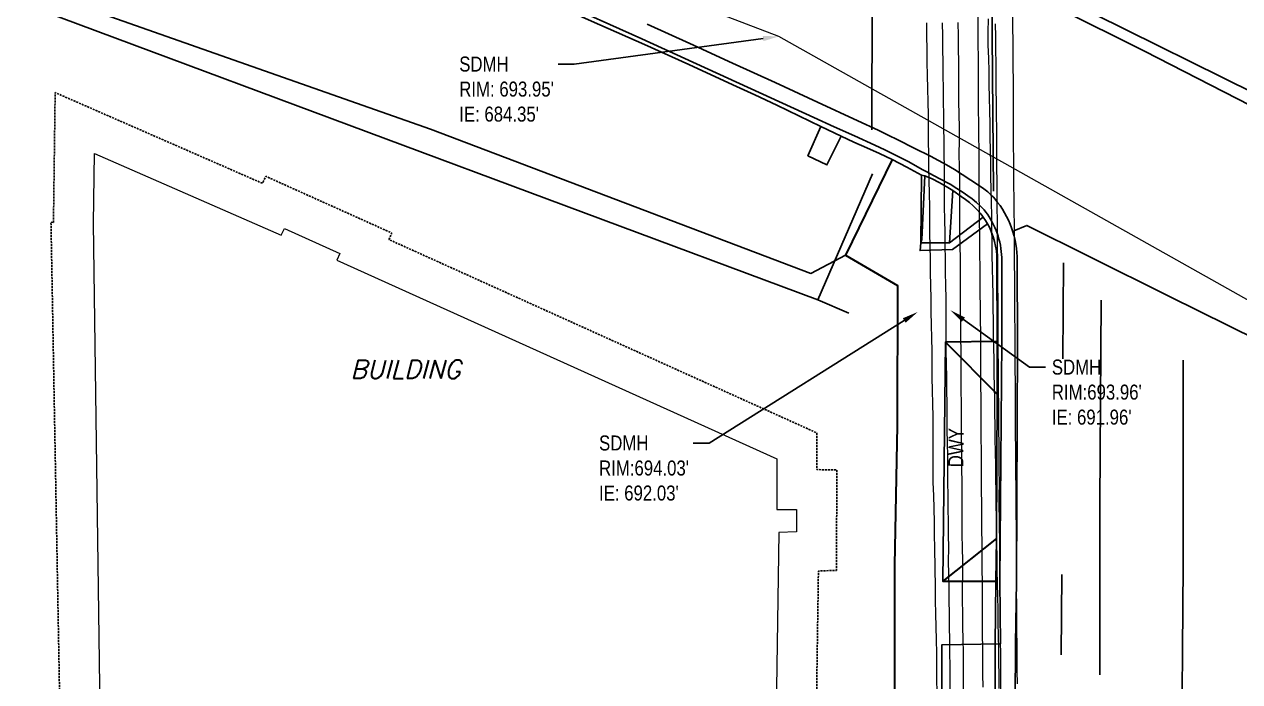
# Model space of a CAD drawing. Header units: feet. Extents: x 6430745 to 6432191, y 1887663 to 1888575.
# Drawn here: x 6431076.7 to 6431228.5, y 1888128.3 to 1888210.4 of the extents above; entities that cross this region are included whole.
import ezdxf
from ezdxf import colors
from ezdxf.entities.mleader import LeaderData, LeaderLine
from ezdxf.lldxf.tags import DXFTag
from ezdxf.math import Vec2, Vec3

# ---------------------------------------------------------------- set-up
doc = ezdxf.new("R2010")
doc.units = ezdxf.units.FT
doc.header["$MEASUREMENT"] = 0
doc.linetypes.add('DASHED2', pattern=[0.375, 0.25, -0.125])
for name, color, linetype, lineweight in [('V-ANNO-TEXT', 2, 'Continuous', 30), ('VF-BLDG-OVHD-LINE-', 253, 'DASHED2', 25), ('VF-COMM-OVHD-LINE-3D', 253, 'OVERHEADCOMM', 15), ('VF-ELEC-OVHD-LINE-3D', 253, 'OVERHEADELECTRIC', 15), ('VF-FENC-LINE-', 253, 'FENCE', 25), ('VF-ROAD-DRIV-LINE-', 253, 'Continuous', 35), ('VF-ROAD-STRP-WHIT-LINE-', 253, 'Continuous', 25), ('VF-STRM-GEOP-LINE-QLB-', 253, 'STORMDRAIN', 15), ('VF-TINN-DSRF-BNDY-', 253, 'Continuous', 25), ('VF-TOPO-CONC-EDGE-LINE-', 253, 'Continuous', 25), ('VF-TOPO-CONC-GTFL-LINE-', 253, 'Continuous', 25), ('VF-TOPO-CONC-LIPG-LINE-', 253, 'Continuous', 25), ('VF-TOPO-CONC-TBCB-LINE-', 253, 'Continuous', 25), ('VF-TOPO-CONC-TBWK-LINE-', 253, 'Continuous', 35), ('VF-TOPO-TEXT-', 253, 'Continuous', 25)]:
    doc.layers.add(name, color=color, linetype=linetype, lineweight=lineweight)
doc.layers.add('V-DETL-VPRT-NPLT-', color=253, linetype='Continuous', lineweight=13, plot=False)
doc.styles.add('CG-Boundary', font='simplex.shx', dxfattribs={"oblique": 15, "height": 0.115})
doc.styles.add('NCS1-Anno', font='arial.ttf', dxfattribs={"width": 0.8, "height": 0.1})
doc.styles.get("Standard").update_dxf_attribs({"font": 'arial.ttf'})
tags = doc.linetypes.add('FENCE', pattern='A,0.5,-0.03,["X",Standard,S=0.08,R=0,X=0,Y=-0.04],-0.08,0.5', length=1.11).pattern_tags.tags
tags[6] = DXFTag(74, 10)
tags = doc.linetypes.add('OVERHEADCOMM', pattern='A,1,-0.03,["OC",Standard,S=0.08,R=0,X=0,Y=-0.04],-0.16,1', length=2.19).pattern_tags.tags
tags[6] = DXFTag(74, 10)
tags = doc.linetypes.add('OVERHEADELECTRIC', pattern='A,1,-0.03,["OE",Standard,S=0.08,R=0,X=0,Y=-0.04],-0.16,1', length=2.19).pattern_tags.tags
tags[6] = DXFTag(74, 10)
tags = doc.linetypes.add('STORMDRAIN', pattern='A,1,-0.03,["SD",Standard,S=0.08,R=0,X=0,Y=-0.04],-0.16,1', length=2.19).pattern_tags.tags
tags[6] = DXFTag(74, 10)

msp = doc.modelspace()

# ---------------------------------------------------------------- linework, layer by layer
at = {"layer": 'V-DETL-VPRT-NPLT-', "flags": 128}
msp.add_lwpolyline([(6431085.37, 1888185.58), (6431085.49, 1888194.28), (6431108.81, 1888184.07), (6431109.22, 1888184.9), (6431116.13, 1888181.79), (6431115.79, 1888180.97), (6431170.74, 1888156.14), (6431170.74, 1888149.8), (6431173.2, 1888149.8), (6431173.19, 1888147.04), (6431170.99, 1888146.96), (6431170.49, 1888113.57), (6431170.9, 1888113.37), (6431170.92, 1888112.29), (6431169.65, 1888112.28), (6431086.4, 1888112.59), (6431085.37, 1888185.58)], dxfattribs=at)
at = {"layer": 'VF-BLDG-OVHD-LINE-', "flags": 128}
msp.add_lwpolyline([(6431080.38, 1888185.65), (6431080.59, 1888201.89), (6431106.47, 1888190.56), (6431106.9, 1888191.43), (6431122.63, 1888184.35), (6431122.28, 1888183.53), (6431175.74, 1888159.37), (6431175.74, 1888154.79), (6431178.23, 1888154.78), (6431178.16, 1888142.21), (6431175.92, 1888142.13), (6431175.54, 1888116.67), (6431175.86, 1888116.51), (6431175.99, 1888107.37), (6431169.68, 1888107.28), (6431081.49, 1888107.61), (6431080.07, 1888185.69), (6431080.38, 1888185.65)], dxfattribs=at)
at = {"layer": 'VF-COMM-OVHD-LINE-3D'}
msp.add_polyline3d([(6431197.1, 1888211.09, 715.04), (6431197.09, 1888209.45, 714.99), (6431197.09, 1888207.81, 714.91), (6431197.14, 1888206.18, 714.86), (6431197.19, 1888204.54, 714.8), (6431197.22, 1888202.9, 714.74), (6431197.24, 1888201.26, 714.68), (6431197.27, 1888199.62, 714.64), (6431197.31, 1888197.98, 714.6), (6431197.34, 1888196.34, 714.57), (6431197.36, 1888194.7, 714.53), (6431197.4, 1888193.06, 714.48), (6431197.43, 1888191.42, 714.44), (6431197.46, 1888189.78, 714.42), (6431197.48, 1888188.14, 714.41), (6431197.52, 1888186.5, 714.37), (6431197.55, 1888184.86, 714.35), (6431197.57, 1888183.22, 714.27), (6431197.59, 1888181.58, 714.23), (6431197.63, 1888179.94, 714.22), (6431197.66, 1888178.3, 714.2), (6431197.69, 1888176.66, 714.18), (6431197.7, 1888175.02, 714.13), (6431197.73, 1888173.38, 714.1), (6431197.75, 1888171.74, 714.07), (6431197.78, 1888170.1, 714.09), (6431197.81, 1888168.46, 714.07), (6431197.84, 1888166.82, 714.06), (6431197.88, 1888165.18, 714.06), (6431197.9, 1888163.54, 714.07), (6431197.92, 1888161.9, 714.05), (6431197.95, 1888160.26, 714.02), (6431197.96, 1888158.62, 714.02), (6431197.98, 1888156.98, 714.03), (6431198.02, 1888155.34, 714.04), (6431198.05, 1888153.7, 714.04), (6431198.08, 1888152.06, 714.03), (6431198.08, 1888150.42, 714), (6431198.1, 1888148.78, 714.01), (6431198.13, 1888147.14, 714.06), (6431198.15, 1888145.5, 714.06), (6431198.19, 1888143.86, 714.08), (6431198.21, 1888142.22, 714.09), (6431198.25, 1888140.58, 714.12), (6431198.28, 1888138.94, 714.13), (6431198.31, 1888137.3, 714.17), (6431198.33, 1888135.66, 714.2), (6431198.36, 1888134.02, 714.23), (6431198.39, 1888132.38, 714.25), (6431198.42, 1888130.74, 714.27), (6431198.45, 1888129.1, 714.34), (6431198.47, 1888127.46, 714.39)], dxfattribs=at)
at = {"layer": 'VF-ELEC-OVHD-LINE-3D'}
for points in [[(6431195.77, 1888216.11, 736.59), (6431195.83, 1888209.56, 736.66), (6431195.83, 1888207.92, 736.78), (6431195.86, 1888206.29, 736.84), (6431195.86, 1888204.65, 736.81), (6431195.86, 1888203.01, 736.86), (6431195.87, 1888201.37, 736.83), (6431195.88, 1888199.73, 736.81), (6431195.9, 1888198.09, 736.81), (6431195.91, 1888196.44, 736.83), (6431195.94, 1888194.8, 736.84), (6431195.95, 1888193.16, 736.83), (6431195.95, 1888189.88, 736.78), (6431196.02, 1888183.34, 736.98), (6431196.06, 1888178.43, 737.26), (6431196.08, 1888176.79, 737.3), (6431196.13, 1888175.15, 737.32), (6431196.14, 1888173.51, 737.37), (6431196.15, 1888171.87, 737.43), (6431196.15, 1888170.23, 737.48), (6431196.15, 1888168.59, 737.56), (6431196.15, 1888166.95, 737.59), (6431196.17, 1888165.31, 737.63), (6431196.19, 1888163.68, 737.69), (6431196.22, 1888162.04, 737.75), (6431196.21, 1888160.4, 737.79), (6431196.22, 1888158.76, 737.76), (6431196.24, 1888157.12, 737.84), (6431196.26, 1888153.84, 737.9), (6431196.26, 1888152.2, 737.91), (6431196.27, 1888150.56, 737.91), (6431196.28, 1888148.92, 737.99), (6431196.3, 1888147.28, 738.05), (6431196.32, 1888145.64, 738.1), (6431196.33, 1888144, 738.19), (6431196.34, 1888142.36, 738.24), (6431196.35, 1888140.72, 738.32), (6431196.35, 1888139.08, 738.37), (6431196.37, 1888137.45, 738.45), (6431196.39, 1888135.81, 738.51), (6431196.39, 1888134.17, 738.58), (6431196.41, 1888132.53, 738.64), (6431196.42, 1888130.89, 738.72), (6431196.43, 1888129.25, 738.8), (6431196.45, 1888127.61, 738.88)], [(6431200.14, 1888211.63, 736.01), (6431200.16, 1888209.99, 736.01), (6431200.18, 1888208.35, 736.01), (6431200.2, 1888206.71, 736.02), (6431200.21, 1888205.07, 736.02), (6431200.23, 1888203.43, 736.02), (6431200.24, 1888201.79, 736.02), (6431200.24, 1888200.15, 736.03), (6431200.24, 1888198.51, 736.04), (6431200.23, 1888196.87, 736.01), (6431200.26, 1888195.23, 736.05), (6431200.29, 1888193.59, 736.08), (6431200.3, 1888191.95, 736.14), (6431200.3, 1888190.31, 736.19), (6431200.31, 1888188.67, 736.23), (6431200.33, 1888187.03, 736.24), (6431200.36, 1888185.39, 736.28), (6431200.36, 1888183.75, 736.34), (6431200.35, 1888182.11, 736.38), (6431200.37, 1888180.47, 736.39), (6431200.41, 1888178.83, 736.4), (6431200.42, 1888177.19, 736.48), (6431200.41, 1888175.55, 736.51), (6431200.41, 1888173.91, 736.52), (6431200.44, 1888172.27, 736.55), (6431200.45, 1888170.64, 736.65), (6431200.47, 1888169, 736.72), (6431200.46, 1888167.36, 736.72), (6431200.48, 1888165.72, 736.78), (6431200.49, 1888164.08, 736.82), (6431200.5, 1888162.44, 736.87), (6431200.49, 1888160.8, 736.93), (6431200.51, 1888159.16, 736.98), (6431200.53, 1888157.52, 737.1), (6431200.54, 1888155.89, 737.19), (6431200.55, 1888154.25, 737.26), (6431200.56, 1888152.61, 737.34), (6431200.57, 1888150.97, 737.39), (6431200.58, 1888149.33, 737.48), (6431200.6, 1888147.69, 737.56), (6431200.62, 1888146.05, 737.64), (6431200.6, 1888144.42, 737.72), (6431200.6, 1888142.78, 737.79), (6431200.61, 1888141.14, 737.84), (6431200.63, 1888139.5, 737.91), (6431200.64, 1888137.86, 737.97), (6431200.66, 1888136.22, 738.05), (6431200.67, 1888134.58, 738.12), (6431200.68, 1888132.95, 738.3), (6431200.69, 1888131.31, 738.41), (6431200.69, 1888129.68, 738.51), (6431200.72, 1888128.04, 738.61)], [(6431189.41, 1888210.59, 734.14), (6431189.42, 1888208.95, 734.1), (6431189.44, 1888207.31, 734.05), (6431189.47, 1888205.67, 734), (6431189.49, 1888204.03, 733.94), (6431189.53, 1888202.39, 733.92), (6431189.57, 1888200.75, 733.87), (6431189.61, 1888199.11, 733.85), (6431189.63, 1888197.47, 733.83), (6431189.64, 1888195.83, 733.8), (6431189.65, 1888194.19, 733.77), (6431189.68, 1888192.55, 733.74), (6431189.72, 1888190.91, 733.8), (6431189.75, 1888189.27, 733.8), (6431189.78, 1888187.63, 733.77), (6431189.8, 1888185.99, 733.76), (6431189.81, 1888184.35, 733.76), (6431189.85, 1888182.71, 733.79), (6431189.86, 1888181.07, 733.78), (6431189.88, 1888179.43, 733.77), (6431189.91, 1888177.79, 733.77), (6431189.94, 1888176.15, 733.78), (6431189.97, 1888174.51, 733.79), (6431190.02, 1888172.87, 733.8), (6431190.05, 1888171.23, 733.8), (6431190.07, 1888169.59, 733.81), (6431190.09, 1888167.95, 733.8), (6431190.1, 1888166.31, 733.75), (6431190.12, 1888164.67, 733.74), (6431190.17, 1888163.03, 733.77), (6431190.21, 1888161.39, 733.78), (6431190.21, 1888159.75, 733.84), (6431190.22, 1888158.11, 733.8), (6431190.22, 1888153.19, 733.83), (6431190.29, 1888151.55, 733.89), (6431190.37, 1888148.28, 733.98), (6431190.39, 1888146.64, 734.03), (6431190.41, 1888145, 734.07), (6431190.5, 1888140.08, 734.2), (6431190.52, 1888138.44, 734.25), (6431190.54, 1888136.8, 734.33), (6431190.57, 1888135.16, 734.39), (6431190.61, 1888133.52, 734.44), (6431190.65, 1888131.88, 734.51), (6431190.67, 1888130.24, 734.57), (6431190.68, 1888128.6, 734.61), (6431190.7, 1888126.96, 734.65)], [(6431191.37, 1888210.61, 734.14), (6431191.4, 1888208.97, 734.1), (6431191.43, 1888207.33, 734.06), (6431191.46, 1888205.69, 734), (6431191.47, 1888204.05, 733.96), (6431191.48, 1888202.41, 733.91), (6431191.5, 1888200.77, 733.89), (6431191.54, 1888199.13, 733.86), (6431191.56, 1888197.49, 733.83), (6431191.58, 1888195.85, 733.82), (6431191.59, 1888194.21, 733.8), (6431191.61, 1888192.57, 733.78), (6431191.64, 1888190.93, 733.78), (6431191.63, 1888189.29, 733.77), (6431191.64, 1888187.65, 733.76), (6431191.68, 1888186.01, 733.72), (6431191.7, 1888184.37, 733.71), (6431191.72, 1888182.73, 733.73), (6431191.73, 1888181.09, 733.72), (6431191.75, 1888179.45, 733.69), (6431191.8, 1888177.81, 733.71), (6431191.82, 1888176.17, 733.72), (6431191.82, 1888174.53, 733.73), (6431191.83, 1888172.89, 733.74), (6431191.84, 1888171.25, 733.71), (6431191.85, 1888169.6, 733.71), (6431191.89, 1888167.97, 733.74), (6431191.92, 1888166.33, 733.77), (6431191.93, 1888164.68, 733.79), (6431191.94, 1888163.04, 733.79), (6431191.95, 1888161.4, 733.78), (6431191.95, 1888159.76, 733.74), (6431191.98, 1888158.12, 733.7), (6431192.02, 1888156.49, 733.78), (6431192.03, 1888154.85, 733.84), (6431192.06, 1888153.21, 733.86), (6431192.08, 1888151.57, 733.9), (6431192.09, 1888149.93, 733.94), (6431192.12, 1888148.29, 733.97), (6431192.14, 1888146.65, 734.02), (6431192.17, 1888145.01, 734.08), (6431192.14, 1888143.37, 734.12), (6431192.17, 1888141.73, 734.14), (6431192.2, 1888140.09, 734.17), (6431192.22, 1888138.45, 734.24), (6431192.25, 1888136.81, 734.32), (6431192.25, 1888135.17, 734.37), (6431192.27, 1888133.53, 734.43), (6431192.29, 1888131.9, 734.5), (6431192.32, 1888130.26, 734.55), (6431192.32, 1888128.62, 734.64), (6431192.34, 1888126.98, 734.71)], [(6431193.35, 1888210.63, 734.32), (6431193.37, 1888208.99, 734.3), (6431193.38, 1888207.35, 734.25), (6431193.41, 1888205.71, 734.23), (6431193.41, 1888204.07, 734.19), (6431193.42, 1888202.43, 734.15), (6431193.43, 1888200.79, 734.11), (6431193.46, 1888199.15, 734.08), (6431193.49, 1888197.51, 734.05), (6431193.48, 1888195.87, 734), (6431193.47, 1888194.23, 733.96), (6431193.51, 1888192.59, 733.97), (6431193.54, 1888190.95, 733.96), (6431193.55, 1888189.31, 733.99), (6431193.54, 1888187.67, 733.98), (6431193.55, 1888186.03, 733.98), (6431193.55, 1888184.39, 733.96), (6431193.56, 1888182.75, 733.9), (6431193.61, 1888181.11, 733.93), (6431193.63, 1888179.47, 733.93), (6431193.63, 1888177.83, 733.95), (6431193.64, 1888176.19, 733.94), (6431193.64, 1888174.55, 733.91), (6431193.65, 1888172.91, 733.88), (6431193.68, 1888171.27, 733.84), (6431193.7, 1888169.63, 733.84), (6431193.72, 1888166.35, 733.95), (6431193.72, 1888164.71, 733.96), (6431193.73, 1888163.07, 733.95), (6431193.73, 1888161.43, 734.01), (6431193.8, 1888154.87, 734.03), (6431193.81, 1888153.23, 734.04), (6431193.82, 1888151.59, 734.09), (6431193.82, 1888149.95, 734.11), (6431193.85, 1888148.31, 734.13), (6431193.85, 1888146.67, 734.16), (6431193.88, 1888145.03, 734.22), (6431193.9, 1888143.39, 734.27), (6431193.91, 1888141.75, 734.32), (6431193.88, 1888140.11, 734.37), (6431193.89, 1888138.47, 734.39), (6431193.92, 1888136.83, 734.45), (6431193.92, 1888135.2, 734.51), (6431193.95, 1888133.56, 734.56), (6431193.99, 1888131.92, 734.62), (6431193.99, 1888130.28, 734.69), (6431193.99, 1888128.64, 734.74), (6431194, 1888127, 734.82)], [(6431198, 1888210.49, 736.4), (6431198.02, 1888208.85, 736.4), (6431198.04, 1888207.21, 736.41), (6431198.06, 1888205.57, 736.43), (6431198.06, 1888203.93, 736.43), (6431198.09, 1888202.29, 736.45), (6431198.11, 1888200.65, 736.47), (6431198.12, 1888199.01, 736.48), (6431198.14, 1888197.37, 736.48), (6431198.16, 1888195.73, 736.49), (6431198.17, 1888194.09, 736.49), (6431198.18, 1888192.45, 736.51), (6431198.2, 1888190.81, 736.54), (6431198.21, 1888189.17, 736.58), (6431198.22, 1888187.53, 736.61), (6431198.24, 1888185.89, 736.65), (6431198.24, 1888184.25, 736.67), (6431198.26, 1888182.61, 736.72), (6431198.28, 1888180.97, 736.74), (6431198.29, 1888179.33, 736.78), (6431198.3, 1888177.69, 736.79), (6431198.31, 1888176.05, 736.8), (6431198.32, 1888174.41, 736.82), (6431198.33, 1888172.77, 736.84), (6431198.32, 1888171.13, 736.84), (6431198.32, 1888169.49, 736.85), (6431198.35, 1888167.85, 736.87), (6431198.37, 1888166.21, 736.87), (6431198.38, 1888164.57, 736.91), (6431198.41, 1888162.95, 737.17), (6431198.4, 1888161.31, 737.33), (6431198.43, 1888159.68, 737.43), (6431198.44, 1888158.04, 737.42), (6431198.45, 1888156.4, 737.46), (6431198.47, 1888154.76, 737.59), (6431198.48, 1888153.12, 737.63), (6431198.47, 1888151.48, 737.72), (6431198.46, 1888150.75, 737.76), (6431198.53, 1888145.54, 737.88), (6431198.57, 1888140.34, 738.1), (6431198.6, 1888135.14, 738.36), (6431198.64, 1888129.93, 738.62), (6431198.67, 1888124.73, 738.93)]]:
    msp.add_polyline3d(points, dxfattribs=at)
at = {"layer": 'VF-FENC-LINE-', "ltscale": 0.6, "flags": 128}
for points in [[(6431015.55, 1888233.26), (6431058.72, 1888219.67), (6431175.86, 1888176.01)], [(6431182.66, 1888191.75), (6431175.86, 1888176.01), (6431179.71, 1888174.34)]]:
    msp.add_lwpolyline(points, dxfattribs=at)
at = {"layer": 'VF-ROAD-DRIV-LINE-', "flags": 128}
for points in [[(6431198.25, 1888170.78), (6431191.8, 1888170.73), (6431198.26, 1888164.23)], [(6431198.18, 1888146.19), (6431191.45, 1888140.86), (6431198.06, 1888140.87)]]:
    msp.add_lwpolyline(points, dxfattribs=at)
at = {"layer": 'VF-ROAD-STRP-WHIT-LINE-'}
for p, q in [((6431197.78, 1888189.56), (6431197.46, 1888224.59)), ((6431182.6, 1888197.23), (6431182.65, 1888222.71)), ((6431206.43, 1888168.64), (6431206.52, 1888180.61)), ((6431206.24, 1888131.66), (6431206.34, 1888141.7))]:
    msp.add_line(p, q, dxfattribs=at)
at = {"layer": 'VF-ROAD-STRP-WHIT-LINE-', "flags": 128}
for points in [[(6431273.29, 1888180.11), (6431242.44, 1888195.83), (6431198.38, 1888217.68)], [(6431211.06, 1888129.16), (6431211.08, 1888150.58), (6431211.23, 1888175.96)], [(6431221.26, 1888116.32), (6431221.46, 1888142.82), (6431221.46, 1888168.45)]]:
    msp.add_lwpolyline(points, dxfattribs=at)
at = {"layer": 'VF-STRM-GEOP-LINE-QLB-', "elevation": 693.47, "flags": 128}
msp.add_lwpolyline([(6431816.58, 1887729.25), (6431666.23, 1887877.38), (6431435.57, 1888060.16), (6431170.99, 1888208.91), (6430892.92, 1888314.99)], dxfattribs=at)
at = {"layer": 'VF-TINN-DSRF-BNDY-', "flags": 128}
msp.add_lwpolyline([(6430915.6, 1888270.49), (6430926.6, 1888266.96), (6430925.8, 1888264.37), (6430926.88, 1888263.35), (6430938.91, 1888259), (6430955.6, 1888253.58), (6430970.86, 1888248.49), (6430980.3, 1888245.48), (6430987.1, 1888242.99), (6431002.32, 1888237.87), (6431087.53, 1888211.34), (6431127.49, 1888197.32), (6431174.97, 1888179.31), (6431179.31, 1888181.57), (6431185.81, 1888177.79), (6431185.75, 1888160.32), (6431185.41, 1888142.84), (6431185.41, 1888102.95), (6431185.51, 1888098.64), (6431185.34, 1888076.99), (6431185.13, 1888026.39), (6431185.2, 1888010.65), (6431182.7, 1888000.56), (6431174.82, 1887993.31)], dxfattribs=at)
at = {"layer": 'VF-TOPO-CONC-EDGE-LINE-'}
for p, q in [((6431192.71, 1888189.64), (6431192.3, 1888183.13)), ((6431188.7, 1888183.11), (6431188.82, 1888183.53))]:
    msp.add_line(p, q, dxfattribs=at)
at = {"layer": 'VF-TOPO-CONC-EDGE-LINE-', "flags": 128}
for points in [[(6431272.35, 1888178.33), (6431258.5, 1888185.64), (6431236.48, 1888196.92), (6431216.65, 1888207.08), (6431195.07, 1888217.83), (6431194.98, 1888221.4)], [(6431176.21, 1888197.67), (6431174.6, 1888194), (6431176.99, 1888192.86), (6431178.75, 1888196.43)], [(6431188.78, 1888191.59), (6431188.7, 1888183.11), (6431192.3, 1888183.13), (6431196.51, 1888186.34)], [(6431188.78, 1888191.59), (6431189.2, 1888191.51)], [(6431188.82, 1888183.53), (6431189.2, 1888191.51)], [(6431188.7, 1888183.11), (6431188.62, 1888182.15), (6431192.66, 1888182.27), (6431197.04, 1888185.5)], [(6431200.34, 1888184.64), (6431201.96, 1888185.29), (6431209.83, 1888181.36), (6431219.7, 1888176.47), (6431230.87, 1888170.94), (6431236.97, 1888167.71), (6431249.05, 1888161.31), (6431266.22, 1888151.98), (6431275.34, 1888147.21), (6431275.42, 1888143.62)], [(6431191.45, 1888140.86), (6431191.8, 1888170.73)], [(6431198.64, 1888133.02), (6431191.33, 1888132.9), (6431191.3, 1888118.59), (6431198.57, 1888118.69)]]:
    msp.add_lwpolyline(points, dxfattribs=at)
at = {"layer": 'VF-TOPO-CONC-GTFL-LINE-', "flags": 128}
msp.add_lwpolyline([(6431143.1, 1888213.44), (6431153.87, 1888208.59), (6431164.62, 1888203.7), (6431175.35, 1888198.78), (6431177.89, 1888197.63), (6431180.44, 1888196.5), (6431182.97, 1888195.34), (6431184.22, 1888194.73), (6431185.47, 1888194.11), (6431187.19, 1888193.22), (6431188.89, 1888192.29), (6431189.44, 1888191.98), (6431190.3, 1888191.52), (6431191.17, 1888191.08), (6431192.03, 1888190.63), (6431192.46, 1888190.39), (6431192.87, 1888190.13), (6431194.01, 1888189.39), (6431194.57, 1888189), (6431195.12, 1888188.6), (6431195.65, 1888188.17), (6431196.15, 1888187.72), (6431196.38, 1888187.48), (6431196.61, 1888187.23), (6431196.82, 1888186.97), (6431197.02, 1888186.7), (6431197.23, 1888186.38), (6431197.43, 1888186.06), (6431197.62, 1888185.72), (6431197.79, 1888185.38), (6431197.95, 1888185.03), (6431198.1, 1888184.67), (6431198.24, 1888184.31), (6431198.36, 1888183.94), (6431198.47, 1888183.57), (6431198.57, 1888183.19), (6431198.65, 1888182.81), (6431198.71, 1888182.43), (6431198.76, 1888182.05), (6431198.8, 1888181.67), (6431198.82, 1888181.29), (6431198.83, 1888180.91), (6431198.82, 1888170.83), (6431198.59, 1888140.87), (6431198.64, 1888133.02)], dxfattribs=at)
at = {"layer": 'VF-TOPO-CONC-LIPG-LINE-', "flags": 128}
msp.add_lwpolyline([(6431154.54, 1888210.42), (6431159.87, 1888208.01), (6431165.19, 1888205.58), (6431170.5, 1888203.14), (6431175.81, 1888200.68), (6431180.85, 1888198.37), (6431183.36, 1888197.19), (6431184.61, 1888196.59), (6431185.85, 1888195.97), (6431187.89, 1888194.96), (6431189.92, 1888193.93), (6431190.93, 1888193.4), (6431191.92, 1888192.85), (6431192.9, 1888192.27), (6431193.86, 1888191.66), (6431194.95, 1888190.96), (6431196.04, 1888190.25), (6431196.56, 1888189.88), (6431197.07, 1888189.48), (6431197.54, 1888189.05), (6431197.77, 1888188.82), (6431197.98, 1888188.58), (6431198.3, 1888188.18), (6431198.61, 1888187.77), (6431198.89, 1888187.33), (6431199.16, 1888186.89), (6431199.41, 1888186.43), (6431199.64, 1888185.95), (6431199.85, 1888185.47), (6431200.04, 1888184.98), (6431200.21, 1888184.48), (6431200.36, 1888183.97), (6431200.48, 1888183.46), (6431200.58, 1888182.95), (6431200.66, 1888182.43), (6431200.71, 1888181.92), (6431200.74, 1888181.4), (6431200.75, 1888180.89), (6431200.77, 1888170.61), (6431200.67, 1888140.88), (6431200.53, 1888133.04), (6431200.44, 1888118.46)], dxfattribs=at)
at = {"layer": 'VF-TOPO-CONC-TBCB-LINE-', "flags": 128}
for points in [[(6431091.86, 1888235), (6431101.91, 1888230.74), (6431111.95, 1888226.43), (6431121.96, 1888222.09), (6431131.96, 1888217.7), (6431143.08, 1888212.81), (6431148.63, 1888210.36), (6431154.18, 1888207.89), (6431159.72, 1888205.39), (6431165.24, 1888202.87), (6431167.99, 1888201.59), (6431170.74, 1888200.3), (6431173.48, 1888198.99), (6431176.21, 1888197.67), (6431178.75, 1888196.43), (6431180.34, 1888195.7), (6431181.95, 1888195), (6431183.55, 1888194.28), (6431184.34, 1888193.91), (6431185.13, 1888193.53), (6431186.97, 1888192.58), (6431188.78, 1888191.59)], [(6431189.2, 1888191.51), (6431190.11, 1888191.11), (6431191, 1888190.66), (6431191.87, 1888190.17), (6431192.71, 1888189.64), (6431193.76, 1888188.92), (6431194.27, 1888188.55), (6431194.77, 1888188.16), (6431195.25, 1888187.74), (6431195.71, 1888187.3), (6431196.13, 1888186.84), (6431196.32, 1888186.59), (6431196.51, 1888186.34), (6431196.79, 1888185.93), (6431197.04, 1888185.5), (6431197.31, 1888184.98), (6431197.55, 1888184.43), (6431197.75, 1888183.87), (6431197.92, 1888183.29), (6431198.05, 1888182.71), (6431198.14, 1888182.12), (6431198.19, 1888181.53), (6431198.21, 1888180.94), (6431198.25, 1888170.78), (6431198.26, 1888164.23), (6431198.18, 1888146.19), (6431198.06, 1888140.87), (6431197.99, 1888132.97), (6431197.99, 1888118.71)]]:
    msp.add_lwpolyline(points, dxfattribs=at)
at = {"layer": 'VF-TOPO-CONC-TBWK-LINE-', "flags": 128}
msp.add_lwpolyline([(6431185.13, 1888193.53), (6431179.31, 1888181.57), (6431185.81, 1888177.79), (6431185.75, 1888160.32), (6431185.41, 1888142.84), (6431185.41, 1888102.95), (6431185.51, 1888098.64)], dxfattribs=at)

# ---------------------------------------------------------------- texts
at = {"layer": 'V-ANNO-TEXT', "insert": (6431192.13, 1888155.1), "char_height": 1.875, "width": 22.5085, "attachment_point": 1, "rotation": 89.2085, "style": 'NCS1-Anno'}
msp.add_mtext('DWY', dxfattribs=at)
at = {"layer": 'VF-TOPO-TEXT-', "insert": (6431117.44, 1888168.48), "char_height": 2.3, "width": 40.9716, "attachment_point": 1, "style": 'CG-Boundary'}
msp.add_mtext('BUILDING', dxfattribs=at)

# ---------------------------------------------------------------- leaders
at = {"layer": 'V-ANNO-TEXT'}
ml = msp.add_multileader_mtext('Standard', dxfattribs=at)
ml.set_content("SDMH\\PRIM: 693.95'\\PIE: 684.35'", color=256, style='NCS1-Anno')
ml.set_leader_properties()
ml.build(insert=Vec2(0, 0))
ml.multileader.update_dxf_attribs({"dogleg_length": 0.1, "arrow_head_size": 2, "scale": 20})
ctx = ml.context
ctx.base_point, ctx.scale, ctx.char_height, ctx.arrow_head_size, ctx.landing_gap_size, ctx.plane_origin = Vec3(6431130.26, 1888205.43, 693.95), 20, 1.875, 2, 0.8, Vec3(6431170.99, 1888208.91, 693.95)
notes = []
notes.append((ctx, [(0, (1, 1, 0), (6431145.41, 1888205.43, 693.95), (-1, 0), 2, [(0, [(6431170.99, 1888208.91, 693.95)], 0, [])])]))
ctx.mtext.insert, ctx.mtext.flow_direction = Vec3(6431131.06, 1888206.39, 693.95), 5
ml = msp.add_multileader_mtext('Standard', dxfattribs=at)
ml.set_content("SDMH\\PRIM:693.96'\\PIE: 691.96' ", color=256, style='NCS1-Anno')
ml.set_leader_properties()
ml.build(insert=Vec2(0, 0))
ml.multileader.update_dxf_attribs({"dogleg_length": 0.1, "arrow_head_size": 2, "scale": 20})
ctx = ml.context
ctx.base_point, ctx.scale, ctx.char_height, ctx.arrow_head_size, ctx.landing_gap_size, ctx.plane_origin = Vec3(6431204.27, 1888167.58, 693.96), 20, 1.875, 2, 0.8, Vec3(6431192.4, 1888174.7, 693.96)
notes.append((ctx, [(0, (1, 1, 0), (6431202.27, 1888167.58, 693.96), (1, 0), 2, [(0, [(6431192.4, 1888174.7, 693.96)], 0, [])])]))
ctx.mtext.insert, ctx.mtext.width, ctx.mtext.flow_direction = Vec3(6431205.07, 1888168.54, 693.96), 11.7329, 5
ml = msp.add_multileader_mtext('Standard', dxfattribs=at)
ml.set_content("SDMH\\PRIM:694.03'\\PIE: 692.03' ", color=256, style='NCS1-Anno')
ml.set_leader_properties()
ml.build(insert=Vec2(0, 0))
ml.multileader.update_dxf_attribs({"dogleg_length": 0.1, "arrow_head_size": 2, "scale": 20})
ctx = ml.context
ctx.base_point, ctx.scale, ctx.char_height, ctx.arrow_head_size, ctx.landing_gap_size, ctx.plane_origin = Vec3(6431147.72, 1888158.1, 694.03), 20, 1.875, 2, 0.8, Vec3(6431188.33, 1888174.49, 694.03)
notes.append((ctx, [(0, (1, 1, 0), (6431162.29, 1888158.1, 694.03), (-1, 0), 2, [(0, [(6431188.33, 1888174.49, 694.03)], 0, [])])]))
ctx.mtext.insert, ctx.mtext.flow_direction = Vec3(6431148.52, 1888159.06, 694.03), 5
for ctx, leaders in notes:
    for number, flags, end, landing, length, lines in leaders:
        leader = LeaderData()
        leader.index, (leader.has_last_leader_line, leader.has_dogleg_vector, leader.attachment_direction) = number, flags
        leader.last_leader_point, leader.dogleg_vector, leader.dogleg_length = Vec3(end), Vec3(landing), length
        for number, points, colour, breaks in lines:
            line = LeaderLine()
            line.index, line.vertices, line.color, line.breaks = number, Vec3.list(points), colors.encode_raw_color(colour), breaks
            leader.lines.append(line)
        ctx.leaders.append(leader)

doc.saveas('drawing.dxf')
